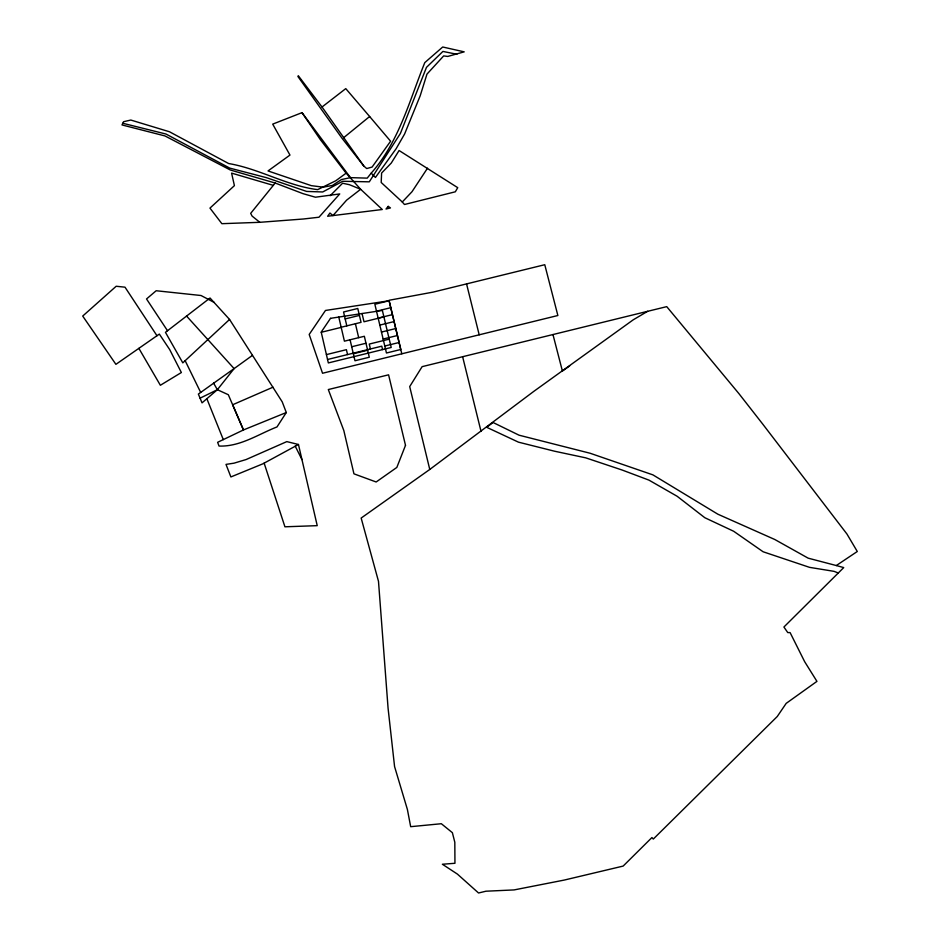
<?xml version="1.0" encoding="UTF-8"?>
<svg xmlns="http://www.w3.org/2000/svg" width="940" height="940" viewBox="0 0 940 940"><rect width="100%" height="100%" fill="white"/><g stroke="black" fill="none" stroke-linecap="round" stroke-linejoin="round"><path stroke-width="1.41" d="M330.14 195.732L342.595 183.23L349.492 184.722L360.654 189.281L346.602 200.161L332.948 215.589L329.952 213.016L327.649 216.235L382.274 209.503L360.654 189.281L346.132 173.172L335.78 180.762L317.649 189.645C286.771 185.768 259.452 168.754 228.643 163.537L169.47 131.764L130.825 120.05L123.563 121.718L122 124.938L164.935 135.924L230.335 169.999L275.197 183.03L303.032 193.663L315.429 197.212L339.728 193.934L318.965 217.222L303.549 218.985L259.816 222.31L221.863 223.685L209.961 208.104L234.413 185.638L231.593 173.113L273.317 185.368M286.3 412.531L277.006 426.924C258.195 434.292 240.1 446.853 219.043 446.054L217.622 442.317L243.46 429.956L286.3 412.531L282.223 401.862L229.56 319.459L210.031 298.015L165.452 332.325L182.807 362.863L229.56 319.459M427.512 168.189L411.99 191.737L402.285 201.983L404.482 204.509L455.324 191.795L457.733 187.671L399.089 150.518L391.252 163.078L381.605 173.066L381.194 182.478L402.285 201.983M186.531 316.016L234.107 368.609L198.375 394.083L202.041 402.861L217.363 389.701L234.107 368.609L252.437 355.379M371.218 173.16L375.436 177.472L396.151 148.685L404.611 133.974L420.192 95.786L426.971 74.107L443.668 55.918L447.745 56.435L464.207 51.853L442.716 47L424.786 62.616C409.523 100.38 399.065 141.611 371.535 172.749L367.223 178.13L350.456 177.637L341.478 179.552L332.384 185.462L323.09 187.166L311.328 185.65L268.017 170.939L289.966 155.076L272.706 124.127L302.01 112.647L350.456 177.637M275.197 183.03L250.686 213.357L252.084 216.071L259.816 222.31M343.64 137.698L369.632 116.513L345.767 88.619L322.021 107.007L363.804 166.016L366.718 168.554L372.099 167.062L390.594 141.212L369.632 116.513M836.295 565.539L843.732 567.584L783.913 627.027L787.767 632.585L790.105 632.596L804.652 661.678L816.942 681.371L786.193 703.367L777.263 716.503L653.3 839.056L651.925 837.552L623.15 866.081L564.282 880.063L514.086 889.922L485.945 891.214L478.554 893L457.404 874.094L442.376 864.248L454.948 863.284L454.819 842.287L452.375 832.675L441.342 823.722L410.674 826.683L407.384 809.434L394.577 766.593L388.079 708.266L378.491 581.331L361.16 518.058L429.768 469.46L533.944 391.263L633.29 319.776L647.66 311.305L666.73 306.64L738.875 393.578L762.634 423.964L846.952 534.026L857.292 551.498L836.295 565.539L808.153 558.16L774.818 539.513L717.831 514.18L652.9 474.865L590.109 453.245L519.033 435.185L493.089 422.507L486.65 427.277L518.445 442.153L554.506 451.2L585.738 457.851L622.151 470.035L648.941 480.117L677.141 496.273L704.836 517.729L733.67 531.264L763.116 551.768L809.528 567.349L834.027 571.344L838.28 573.001M569.652 365.919L562.402 371.053L552.967 334.546M298.462 444.491L262.883 463.82L230.888 476.944L226 464.395L234.048 463.162L246.116 459.543L286.806 441.612L298.462 444.491L317.227 525.66L284.926 526.799L264.14 463.138M200.079 398.172L217.363 389.701L228.326 394.73L243.46 429.956L232.65 404.764L273.011 387.186M389.089 300.765L374.86 304.278L386.457 353.005L400.781 349.492L389.089 300.765L325.475 310.459L309.19 334.464L322.538 373.251L557.866 315.511L544.765 264.716L433.14 292.105L389.031 300.283L401.803 353.769M345.18 318.919L359.421 315.417M376.505 311.199L390.746 307.697M341.161 327.249L361.054 322.349L357.776 308.485L343.558 311.986L346.813 325.863M378.162 318.143L392.415 314.63M321.257 332.29L341.197 327.379M383.896 316.874L363.991 321.774L362.041 313.537M379.819 325.099L394.083 321.586M381.476 332.055L395.752 328.542M351.701 346.754L365.989 343.253M383.132 339.035L397.42 335.51M326.415 354.603L346.402 349.68L347.553 354.58M389.219 339.152L369.255 344.064L370.419 348.963M353.346 353.745L367.634 350.232M384.789 346.014L399.101 342.501M327.543 359.491L381.769 346.179L382.58 349.598M647.66 311.305L422.119 366.659L409.699 386.587L429.768 469.46M456.863 54.262L442.916 51.43L426.466 67.375L400.416 133.421L369.291 181.831L342.724 181.279L322.702 191.971L306.64 191.431L266.431 177.66L229.736 168.107L165.969 134.032L122.811 123.269M214.25 302.457L201.019 295.512L156.169 290.742L146.523 298.967L167.52 330.739M363.804 166.016L341.96 138.168L297.945 76.528L298.274 75.694L322.021 107.007M346.132 173.172L320.246 139.484L302.01 112.647M156.968 335.733L125.008 287.182L116.184 286.254L82.708 316.063L115.902 364.344L159.342 334.088L169.717 349.633L181.373 372.522L160.364 385.271L138.862 348.352M213.556 383.062L217.363 389.701M295.219 446.124L301.94 459.566M185.145 360.666L200.667 392.415M206.859 398.713L223.297 439.603M466.557 283.892L479.189 334.793M462.621 356.707L481.045 431.448M355.414 323.748L358.68 337.66M350.068 339.787L354.979 360.748L369.291 357.235L364.344 336.273L344.416 341.173L338.788 317.074M405.504 445.349L396.833 467.439L376.153 481.985L353.945 473.831L343.817 430.52L328.307 389.548L388.584 374.825L405.504 445.349M330.516 318.331L321.21 332.079L328.342 362.934L391.204 347.471L382.369 310.447L330.516 318.331M388.22 206.365L386.011 209.021L390.453 207.928L388.22 206.365"/></g></svg>
